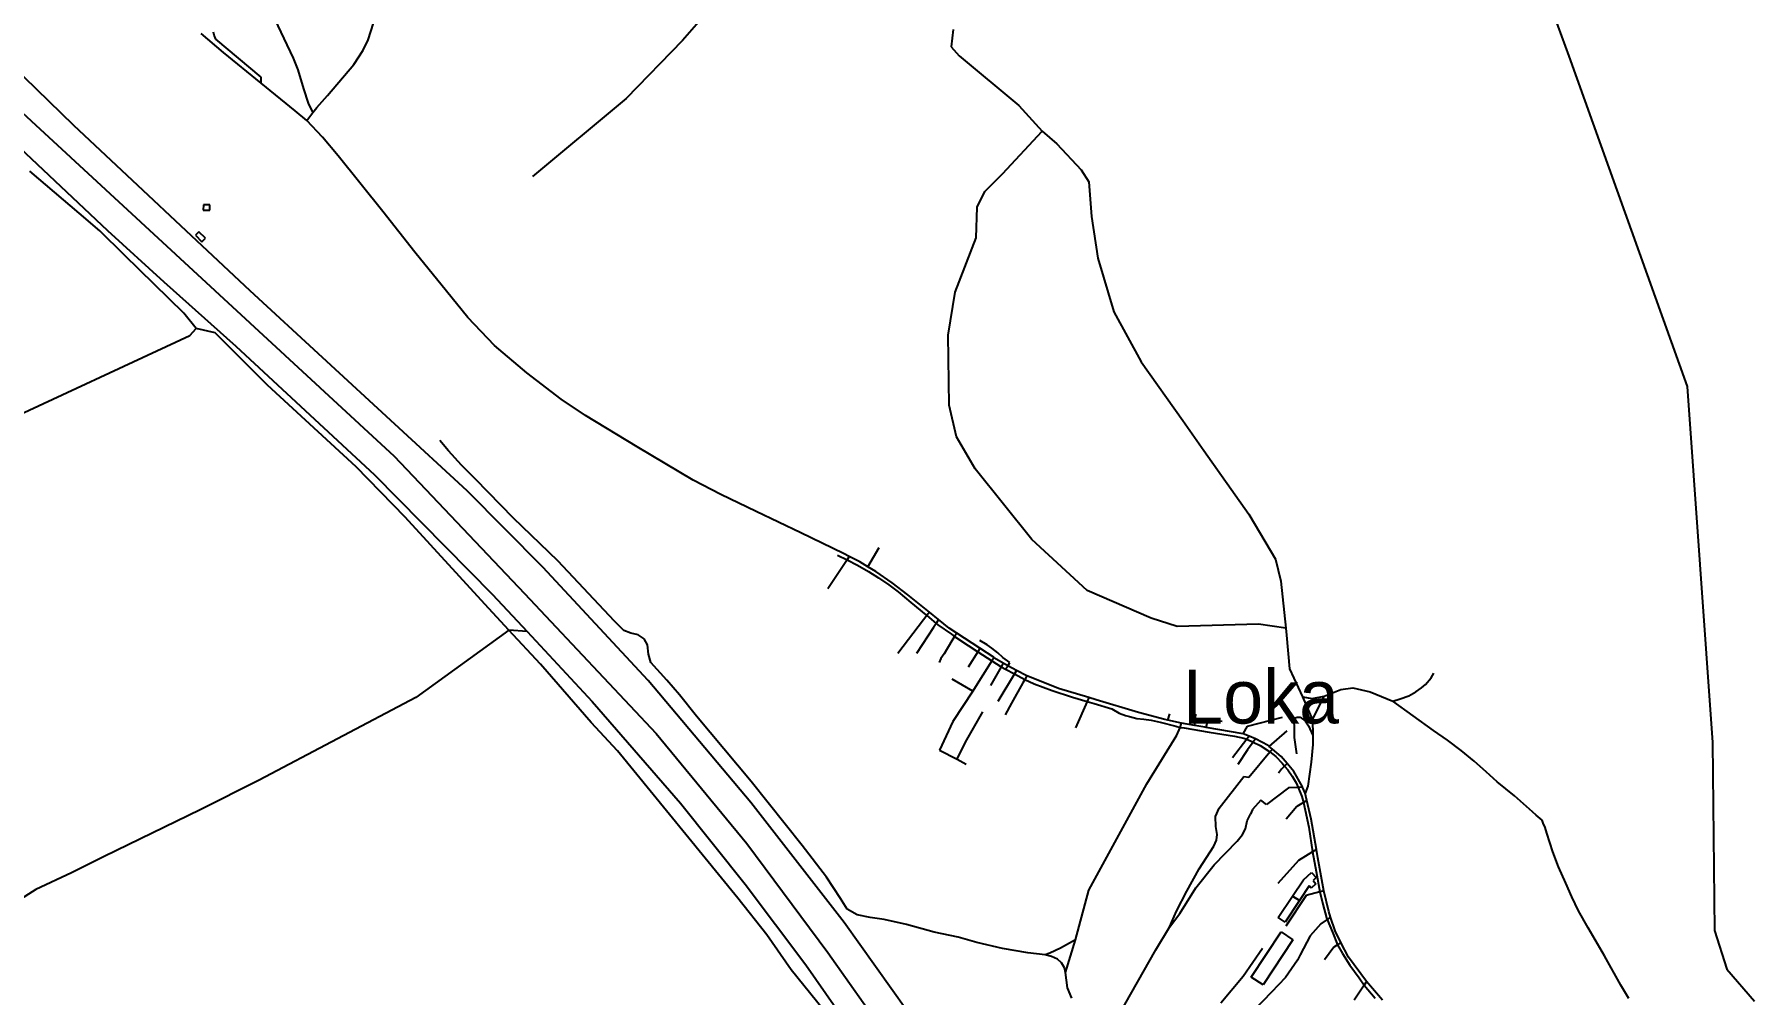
# Model space of a CAD drawing. Extents: x -8864 to 13231, y -7697 to 8949.
# Drawn here: x 1941 to 3926, y 676 to 1784 of the extents above; entities that cross this region are included whole.
import ezdxf

# ---------------------------------------------------------------- set-up
doc = ezdxf.new("R2010")
doc.units = 0
for name, color, linetype in [('OSM_BUILDING_BARN', 9, 'CONTINUOUS'), ('OSM_BUILDING_HOUSE', 9, 'CONTINUOUS'), ('OSM_BUILDING_YES', 9, 'CONTINUOUS'), ('OSM_HIGHWAY_FOOTWAY', 8, 'CONTINUOUS'), ('OSM_HIGHWAY_PATH', 8, 'CONTINUOUS'), ('OSM_HIGHWAY_RESIDENTIAL', 8, 'CONTINUOUS'), ('OSM_HIGHWAY_SECONDARY', 8, 'CONTINUOUS'), ('OSM_HIGHWAY_SERVICE', 8, 'CONTINUOUS'), ('OSM_HIGHWAY_TRACK', 8, 'CONTINUOUS'), ('OSM_HIGHWAY_UNCLASSIFIED', 8, 'CONTINUOUS'), ('OSM_LABELS', 8, 'CONTINUOUS'), ('OSM_WATERWAY_CANAL', 4, 'CONTINUOUS'), ('OSM_WATERWAY_RIVER', 4, 'CONTINUOUS')]:
    doc.layers.add(name, color=color, linetype=linetype)

msp = doc.modelspace()

# ---------------------------------------------------------------- linework, layer by layer
at = {"layer": 'OSM_BUILDING_BARN'}
for p, q in [((3376.776788, 765.210127), (3393.216299, 789.884281)), ((3401.156576, 784.591402), (3384.717064, 759.928368)), ((3393.216299, 789.884281), (3401.156576, 784.591402)), ((3384.717064, 759.928368), (3376.776788, 765.210127)), ((3345.559326, 696.31375), (3380.061627, 748.47529)), ((3393.614462, 739.512979), (3359.112161, 687.351439)), ((3380.061627, 748.47529), (3393.614462, 739.512979)), ((3359.112161, 687.351439), (3345.559326, 696.31375))]:
    msp.add_line(p, q, dxfattribs=at)
at = {"layer": 'OSM_BUILDING_HOUSE'}
for p, q in [((3405.758414, 808.709582), (3414.877864, 817.160396)), ((3414.877864, 817.160396), (3420.452137, 811.15587)), ((3393.216299, 789.884281), (3405.758414, 808.709582)), ((3412.427634, 801.51527), (3401.156576, 784.591402)), ((3414.732381, 799.035623), (3412.427634, 801.51527)), ((3420.245399, 804.139471), (3414.732381, 799.035623)), ((3420.452137, 811.15587), (3416.838048, 807.808903)), ((3416.838048, 807.808903), (3420.245399, 804.139471)), ((3401.156576, 784.591402), (3393.216299, 789.884281))]:
    msp.add_line(p, q, dxfattribs=at)
at = {"layer": 'OSM_BUILDING_YES'}
for p, q in [((2136.470373, 1587.507729), (2136.340204, 1581.403127)), ((2136.340204, 1581.403127), (2143.889975, 1581.247454)), ((2144.020144, 1587.352056), (2136.470373, 1587.507729)), ((2143.889975, 1581.247454), (2144.020144, 1587.352056)), ((2131.301919, 1556.506583), (2127.259039, 1552.336773)), ((2127.259039, 1552.336773), (2134.824124, 1545.009028)), ((2138.867004, 1549.167718), (2131.301919, 1556.506583)), ((2134.824124, 1545.009028), (2138.867004, 1549.167718))]:
    msp.add_line(p, q, dxfattribs=at)
at = {"layer": 'OSM_HIGHWAY_FOOTWAY'}
for p, q in [((2148.698552, 1783.299756), (2148.24679, 1786.913591)), ((2150.758276, 1778.60733), (2148.698552, 1783.299756)), ((2203.200855, 1734.752051), (2150.758276, 1778.60733)), ((2203.047715, 1727.835726), (2203.200855, 1734.752051)), ((2868.231556, 1183.158497), (2879.173364, 1177.965694)), ((2879.173364, 1177.965694), (2891.363258, 1171.794376)), ((2891.363258, 1171.794376), (2903.91303, 1164.47775)), ((2903.91303, 1164.47775), (2915.413797, 1157.161124)), ((2915.413797, 1157.161124), (2927.312726, 1148.92158)), ((2927.312726, 1148.92158), (2938.154994, 1140.960023)), ((2938.154994, 1140.960023), (2952.925286, 1128.672983)), ((2952.925286, 1128.672983), (2970.046268, 1114.428913)), ((2970.046268, 1114.428913), (2971.072302, 1113.583832)), ((2971.072302, 1113.583832), (2982.006453, 1104.599282)), ((2982.006453, 1104.599282), (2984.03555, 1102.931358)), ((2984.03555, 1102.931358), (2999.717022, 1091.956419)), ((2999.717022, 1091.956419), (3003.262198, 1089.543489)), ((3003.262198, 1089.543489), (3018.798188, 1079.013329)), ((3018.798188, 1079.013329), (3030.015647, 1071.874615)), ((3030.015647, 1071.874615), (3046.386246, 1061.322216)), ((3040.658833, 1079.902889), (3032.190226, 1084.873302)), ((3046.179508, 1076.011066), (3040.658833, 1079.902889)), ((3053.269861, 1070.595873), (3046.179508, 1076.011066)), ((3046.386246, 1061.322216), (3056.899264, 1054.583804)), ((3058.882419, 1065.080605), (3053.269861, 1070.595873)), ((3056.899264, 1054.583804), (3061.991148, 1051.892887)), ((3066.86098, 1059.365186), (3058.882419, 1065.080605)), ((3061.991148, 1051.892887), (3064.671087, 1055.451124)), ((3064.671087, 1055.451124), (3066.86098, 1059.365186)), ((3061.991148, 1051.892887), (3072.465881, 1046.34426)), ((3072.465881, 1046.34426), (3084.288241, 1039.77264)), ((3084.288241, 1039.77264), (3095.168793, 1034.857824)), ((3095.168793, 1034.857824), (3115.651185, 1027.218732)), ((3115.651185, 1027.218732), (3139.433729, 1019.535163)), ((3139.433729, 1019.535163), (3156.332659, 1014.498033)), ((3156.332659, 1014.498033), (3164.173395, 1012.162939)), ((3164.173395, 1012.162939), (3184.594531, 1005.813709)), ((3184.594531, 1005.813709), (3193.331132, 1000.932252)), ((3193.331132, 1000.932252), (3200.367886, 998.207976)), ((3200.367886, 998.207976), (3205.000352, 996.973712)), ((3205.000352, 996.973712), (3213.530215, 994.694216)), ((3213.530215, 994.694216), (3221.585346, 994.127122)), ((3221.585346, 994.127122), (3230.207093, 992.992934)), ((3230.207093, 992.992934), (3240.536344, 990.724557)), ((3240.536344, 990.724557), (3258.461308, 985.8431)), ((3258.461308, 985.8431), (3263.698674, 984.586597)), ((3263.698674, 984.586597), (3267.97892, 983.86383)), ((3267.97892, 983.86383), (3296.822721, 979.06021)), ((3296.822721, 979.06021), (3326.179539, 974.390023)), ((3326.179539, 974.390023), (3337.144318, 971.999332)), ((3337.144318, 971.999332), (3340.383215, 970.876263)), ((3340.383215, 970.876263), (3347.726248, 967.329145)), ((3347.726248, 967.329145), (3355.758409, 963.71531)), ((3355.758409, 963.71531), (3367.052437, 956.154055)), ((3367.052437, 956.154055), (3374.027936, 950.78334)), ((3374.027936, 950.78334), (3381.171888, 943.066412)), ((3381.171888, 943.066412), (3384.089193, 939.808401)), ((3384.089193, 939.808401), (3387.756881, 935.471798)), ((3387.756881, 935.471798), (3392.63437, 928.321965)), ((3392.63437, 928.321965), (3397.28215, 920.716232)), ((3397.28215, 920.716232), (3399.548612, 915.289919)), ((3399.548612, 915.289919), (3404.089195, 904.726401)), ((3404.089195, 904.726401), (3405.812013, 897.787838)), ((3405.812013, 897.787838), (3407.948307, 889.18135)), ((3407.948307, 889.18135), (3411.914617, 869.388653)), ((3411.914617, 869.388653), (3416.325031, 840.778199)), ((3416.325031, 840.778199), (3420.406195, 818.294585)), ((3420.406195, 818.294585), (3424.816609, 794.888053)), ((3424.816609, 794.888053), (3427.986594, 780.655102)), ((3427.986594, 780.655102), (3432.565461, 764.587435)), ((3432.565461, 764.587435), (3433.216304, 762.975109)), ((3433.216304, 762.975109), (3439.227024, 748.2529)), ((3439.227024, 748.2529), (3445.138204, 733.697484)), ((3445.138204, 733.697484), (3450.70482, 723.7233)), ((3450.70482, 723.7233), (3459.433765, 710.024085)), ((3459.433765, 710.024085), (3469.969753, 695.579864)), ((3469.969753, 695.579864), (3475.873276, 687.173527)), ((3475.873276, 687.173527), (3488.714013, 672.184451))]:
    msp.add_line(p, q, dxfattribs=at)
at = {"layer": 'OSM_HIGHWAY_PATH'}
for p, q in [((1987.044629, 1678.987795), (1915.497913, 1748.673655)), ((1832.197751, 1740.100527), (2025.697007, 1557.963237)), ((2190.528572, 1488.277376), (1987.044629, 1678.987795)), ((2025.697007, 1557.963237), (2090.750613, 1498.796416)), ((2090.750613, 1498.796416), (2173.721525, 1424.473727)), ((2440.988017, 1257.458947), (2190.528572, 1488.277376)), ((2173.721525, 1424.473727), (2333.7292, 1276.150815)), ((2333.7292, 1276.150815), (2470.099812, 1137.757609)), ((2528.040094, 1169.29249), (2440.988017, 1257.458947)), ((2649.716983, 1038.593973), (2528.040094, 1169.29249)), ((2470.099812, 1137.757609), (2509.900735, 1095.125474)), ((2509.900735, 1095.125474), (2489.081437, 1096.793398)), ((2509.900735, 1095.125474), (2585.107482, 1014.55363)), ((2767.948237, 897.665523), (2649.716983, 1038.593973)), ((2585.107482, 1014.55363), (2686.975793, 897.098429)), ((2686.975793, 897.098429), (2761.508726, 803.461181)), ((2875.811955, 759.283437), (2767.948237, 897.665523)), ((2761.508726, 803.461181), (2831.654216, 710.602298)), ((2948.101396, 657.851425), (2875.811955, 759.283437)), ((2831.654216, 710.602298), (2912.733858, 594.247927))]:
    msp.add_line(p, q, dxfattribs=at)
at = {"layer": 'OSM_HIGHWAY_RESIDENTIAL'}
for p, q in [((2214.931331, 1809.652953), (2239.877735, 1756.790885)), ((2326.684789, 1778.118072), (2332.54237, 1797.265838)), ((2320.735324, 1765.89775), (2326.684789, 1778.118072)), ((2239.877735, 1756.790885), (2245.566862, 1743.425255)), ((2279.548489, 1713.647254), (2309.854771, 1749.474259)), ((2309.854771, 1749.474259), (2320.735324, 1765.89775)), ((2245.566862, 1743.425255), (2251.830263, 1721.241867)), ((2251.830263, 1721.241867), (2257.381565, 1704.918452)), ((2267.236084, 1699.69229), (2279.548489, 1713.647254)), ((2255.873142, 1684.836648), (2262.641903, 1694.121424)), ((2257.381565, 1704.918452), (2259.44129, 1700.58185)), ((2259.44129, 1700.58185), (2262.641903, 1694.121424)), ((2262.641903, 1694.121424), (2267.236084, 1699.69229)), ((3046.386246, 1061.322216), (3025.413809, 1028.408518)), ((3048.736935, 1065.013888), (3046.386246, 1061.322216)), ((3024.188694, 1026.518204), (3001.370927, 991.425085)), ((3025.413809, 1028.408518), (3024.188694, 1026.518204)), ((3404.80895, 1019.612999), (3416.309717, 993.326519)), ((3416.309717, 993.326519), (3429.763011, 1020.558156)), ((3416.309717, 993.326519), (3416.646624, 975.079431)), ((3001.370927, 991.425085), (2986.003391, 958.144444)), ((3416.646624, 975.079431), (3416.593025, 964.738303)), ((2986.003391, 958.144444), (3006.064649, 947.669882)), ((3416.593025, 964.738303), (3414.763009, 944.578663)), ((3006.064649, 947.669882), (3016.57001, 942.187972)), ((3414.763009, 944.578663), (3410.789043, 916.857768)), ((3410.789043, 916.857768), (3407.733912, 908.48479))]:
    msp.add_line(p, q, dxfattribs=at)
at = {"layer": 'OSM_HIGHWAY_SECONDARY'}
for p, q in [((2159.594418, 1763.217952), (2133.966544, 1785.089994)), ((2203.047715, 1727.835726), (2159.594418, 1763.217952)), ((2242.282023, 1696.122933), (2203.047715, 1727.835726)), ((2255.873142, 1684.836648), (2242.282023, 1696.122933)), ((2274.035472, 1665.711121), (2255.873142, 1684.836648)), ((2291.82261, 1644.150424), (2274.035472, 1665.711121)), ((2343.537777, 1579.790801), (2291.82261, 1644.150424)), ((2380.597505, 1533.033334), (2343.537777, 1579.790801)), ((2416.891537, 1487.96603), (2380.597505, 1533.033334)), ((2441.393836, 1457.454143), (2416.891537, 1487.96603)), ((2472.473472, 1425.129777), (2441.393836, 1457.454143)), ((2509.824166, 1393.795047), (2472.473472, 1425.129777)), ((2549.433665, 1363.238681), (2509.824166, 1393.795047)), ((2577.190176, 1344.602411), (2549.433665, 1363.238681)), ((2636.975787, 1308.452941), (2577.190176, 1344.602411)), ((2701.669516, 1269.823823), (2636.975787, 1308.452941)), ((2733.56079, 1253.411452), (2701.669516, 1269.823823)), ((2774.219294, 1233.485321), (2733.56079, 1253.411452)), ((2825.681781, 1209.144752), (2774.219294, 1233.485321)), ((2875.023287, 1185.026572), (2825.681781, 1209.144752)), ((2881.600623, 1181.668485), (2875.023287, 1185.026572)), ((2893.890058, 1175.385972), (2881.600623, 1181.668485)), ((2902.986536, 1169.94854), (2893.890058, 1175.385972)), ((2912.404608, 1164.310957), (2902.986536, 1169.94854)), ((2931.332635, 1151.32339), (2912.404608, 1164.310957)), ((2949.426052, 1137.346188), (2931.332635, 1151.32339)), ((2974.112119, 1117.57573), (2949.426052, 1137.346188)), ((2984.862503, 1108.969242), (2974.112119, 1117.57573)), ((2997.128966, 1099.15073), (2984.862503, 1108.969242)), ((3005.926823, 1093.335236), (2997.128966, 1099.15073)), ((3032.435249, 1075.788676), (3005.926823, 1093.335236)), ((3048.736935, 1065.013888), (3032.435249, 1075.788676)), ((3049.364807, 1064.591347), (3048.736935, 1065.013888)), ((3059.242296, 1058.686897), (3049.364807, 1064.591347)), ((3064.671087, 1055.451124), (3059.242296, 1058.686897)), ((3074.816571, 1050.213843), (3064.671087, 1055.451124)), ((3086.7155, 1044.075883), (3074.816571, 1050.213843)), ((3087.894673, 1043.464311), (3086.7155, 1044.075883)), ((3122.978904, 1029.475989), (3087.894673, 1043.464311)), ((3158.285186, 1018.845754), (3122.978904, 1029.475989)), ((3166.654253, 1016.32163), (3158.285186, 1018.845754)), ((3215.475085, 1001.84405), (3166.654253, 1016.32163)), ((3245.743083, 993.560028), (3215.475085, 1001.84405)), ((3249.403114, 992.759425), (3245.743083, 993.560028)), ((3265.008016, 989.334621), (3249.403114, 992.759425)), ((3280.283668, 986.688182), (3265.008016, 989.334621)), ((3292.128999, 984.642195), (3280.283668, 986.688182)), ((3293.522567, 984.408686), (3292.128999, 984.642195)), ((3336.294394, 977.08094), (3293.522567, 984.408686)), ((3343.047841, 974.334425), (3336.294394, 977.08094)), ((3350.597612, 971.276565), (3343.047841, 974.334425)), ((3365.069283, 963.4818), (3350.597612, 971.276565)), ((3366.256113, 962.503285), (3365.069283, 963.4818)), ((3369.877859, 959.53438), (3366.256113, 962.503285)), ((3380.099912, 951.128044), (3369.877859, 959.53438)), ((3387.090724, 942.899619), (3380.099912, 951.128044)), ((3394.824263, 933.792755), (3387.090724, 942.899619)), ((3404.158108, 916.602019), (3394.824263, 933.792755)), ((3404.640497, 915.545668), (3404.158108, 916.602019)), ((3407.733912, 908.48479), (3404.640497, 915.545668)), ((3409.686439, 900.200768), (3407.733912, 908.48479)), ((3414.763009, 878.695669), (3409.686439, 900.200768)), ((3420.674189, 843.435758), (3414.763009, 878.695669)), ((3422.236211, 834.106503), (3420.674189, 843.435758)), ((3429.127483, 796.100077), (3422.236211, 834.106503)), ((3435.008034, 772.204288), (3429.127483, 796.100077)), ((3437.129015, 765.632667), (3435.008034, 772.204288)), ((3442.266841, 749.687315), (3437.129015, 765.632667)), ((3449.066229, 736.299446), (3442.266841, 749.687315)), ((3457.588435, 719.520131), (3449.066229, 736.299446)), ((3478.545558, 691.165425), (3457.588435, 719.520131)), ((3496.945254, 669.893836), (3478.545558, 691.165425))]:
    msp.add_line(p, q, dxfattribs=at)
at = {"layer": 'OSM_HIGHWAY_SERVICE'}
for p, q in [((2902.986536, 1169.94854), (2916.072296, 1192.176406)), ((2879.173364, 1177.965694), (2857.121294, 1144.351468)), ((2881.600623, 1181.668485), (2879.173364, 1177.965694)), ((2971.072302, 1113.583832), (2967.435242, 1108.81357)), ((2974.112119, 1117.57573), (2971.072302, 1113.583832)), ((2967.435242, 1108.81357), (2937.764488, 1069.861987)), ((2978.905381, 1099.862378), (2959.226971, 1069.78415)), ((2982.006453, 1104.599282), (2978.905381, 1099.862378)), ((2984.862503, 1108.969242), (2982.006453, 1104.599282)), ((3005.926823, 1093.335236), (3003.262198, 1089.543489)), ((2999.985016, 1084.395164), (2991.302013, 1069.57288)), ((3003.262198, 1089.543489), (2999.985016, 1084.395164)), ((3030.015647, 1071.874615), (3018.882414, 1053.894395)), ((3032.435249, 1075.788676), (3030.015647, 1071.874615)), ((3056.899264, 1054.583804), (3044.563887, 1032.96751)), ((3059.242296, 1058.686897), (3056.899264, 1054.583804)), ((3024.188694, 1026.518204), (3000.306608, 1040.028388)), ((3072.465881, 1046.34426), (3053.055466, 1014.409077)), ((3082.052406, 1035.791861), (3068.997274, 1012.58548)), ((3074.816571, 1050.213843), (3072.465881, 1046.34426)), ((3084.288241, 1039.77264), (3082.052406, 1035.791861)), ((3086.7155, 1044.075883), (3084.288241, 1039.77264)), ((3068.997274, 1012.58548), (3061.424532, 999.119774)), ((3156.332659, 1014.498033), (3142.657313, 984.019503)), ((3158.285186, 1018.845754), (3156.332659, 1014.498033)), ((3015.666488, 967.473698), (3035.834943, 1002.544578)), ((3249.403114, 992.759425), (3251.654262, 1000.131648)), ((3280.283668, 986.688182), (3281.615981, 999.975975)), ((3341.386278, 985.976534), (3381.738503, 996.36214)), ((3394.686437, 993.059651), (3396.340343, 995.461461)), ((3394.977402, 990.346495), (3394.686437, 993.059651)), ((3396.340343, 995.461461), (3398.446009, 996.517813)), ((3398.446009, 996.517813), (3401.876331, 996.36214)), ((3401.876331, 996.36214), (3407.726255, 992.170091)), ((3293.522567, 984.408686), (3295.620577, 992.303525)), ((3295.620577, 992.303525), (3311.876321, 991.5474)), ((3336.294394, 977.08094), (3341.386278, 985.976534)), ((3343.047841, 974.334425), (3340.383215, 970.876263)), ((3366.256113, 962.503285), (3387.15198, 980.561341)), ((3395.43682, 986.132207), (3394.977402, 990.346495)), ((3395.43682, 973.033445), (3395.43682, 986.132207)), ((3397.994248, 954.06359), (3395.43682, 973.033445)), ((3407.726255, 992.170091), (3411.47817, 986.476911)), ((3411.47817, 986.476911), (3416.646624, 975.079431)), ((3006.064649, 947.669882), (3015.666488, 967.473698)), ((3340.383215, 970.876263), (3323.920733, 949.549076)), ((3341.386278, 958.589224), (3330.09225, 941.720953)), ((3347.726248, 967.329145), (3341.386278, 958.589224)), ((3342.588422, 926.976506), (3367.052437, 956.154055)), ((3350.597612, 971.276565), (3347.726248, 967.329145)), ((3367.052437, 956.154055), (3369.877859, 959.53438)), ((3380.528702, 936.161207), (3376.914613, 931.635573)), ((3384.089193, 939.808401), (3380.528702, 936.161207)), ((3387.090724, 942.899619), (3384.089193, 939.808401)), ((3308.400057, 891.349651), (3336.868667, 928.032858)), ((3336.868667, 928.032858), (3342.588422, 926.976506)), ((3388.629775, 914.733945), (3363.30818, 895.486103)), ((3399.548612, 915.289919), (3388.629775, 914.733945)), ((3404.640497, 915.545668), (3399.548612, 915.289919)), ((3356.424565, 900.37868), (3347.144319, 889.915237)), ((3363.30818, 895.486103), (3356.424565, 900.37868)), ((3405.812013, 897.787838), (3398.185672, 893.050934)), ((3409.686439, 900.200768), (3405.812013, 897.787838)), ((3347.144319, 889.915237), (3344.671118, 884.444447)), ((3398.185672, 893.050934), (3385.903894, 878.67343)), ((3416.325031, 840.778199), (3400.245397, 830.981926)), ((3420.674189, 843.435758), (3416.325031, 840.778199)), ((3400.245397, 830.981926), (3376.141259, 804.284024)), ((3424.816609, 794.888053), (3408.920742, 790.406897)), ((3429.127483, 796.100077), (3424.816609, 794.888053)), ((3408.920742, 790.406897), (3385.505732, 755.213703)), ((3425.766073, 757.91574), (3413.34647, 744.071971)), ((3433.216304, 762.975109), (3425.766073, 757.91574)), ((3437.129015, 765.632667), (3433.216304, 762.975109)), ((3413.34647, 744.071971), (3402.136668, 721.9553)), ((3449.066229, 736.299446), (3445.138204, 733.697484)), ((3440.766075, 730.795297), (3430.076947, 716.195403)), ((3445.138204, 733.697484), (3440.766075, 730.795297))]:
    msp.add_line(p, q, dxfattribs=at)
at = {"layer": 'OSM_HIGHWAY_TRACK'}
for p, q in [((2716.38621, 1808.073985), (2689.173343, 1776.995003)), ((3001.753776, 1789.715703), (2999.295889, 1770.011962)), ((2689.173343, 1776.995003), (2624.272876, 1710.055657)), ((2999.295889, 1770.011962), (3008.430652, 1759.626356)), ((3008.430652, 1759.626356), (3077.335713, 1702.260893)), ((2624.272876, 1710.055657), (2516.347903, 1620.410308)), ((3077.335713, 1702.260893), (3104.441383, 1672.694162)), ((3058.438315, 1623.412571), (3104.441383, 1672.694162)), ((3104.441383, 1672.694162), (3121.286714, 1657.905237)), ((3121.286714, 1657.905237), (3149.219335, 1627.927085)), ((3149.219335, 1627.927085), (3158.254558, 1613.972121)), ((3038.001865, 1602.752553), (3058.438315, 1623.412571)), ((3158.254558, 1613.972121), (3161.125922, 1574.130979)), ((3029.380119, 1584.694497), (3038.001865, 1602.752553)), ((3028.047806, 1549.501303), (3029.380119, 1584.694497)), ((3161.125922, 1574.130979), (3168.522553, 1526.094771)), ((3003.8135, 1486.66505), (3028.047806, 1549.501303)), ((3168.522553, 1526.094771), (3187.106016, 1463.959046)), ((2996.003392, 1436.983157), (3003.8135, 1486.66505)), ((3187.106016, 1463.959046), (3218.629756, 1406.182162)), ((1790.888405, 1283.445202), (2120.896098, 1436.716289)), ((2120.896098, 1436.716289), (2128.070678, 1444.711204)), ((2149.977265, 1439.785269), (2128.070678, 1444.711204)), ((2210.352463, 1379.417543), (2149.977265, 1439.785269)), ((2996.830345, 1356.489149), (2996.003392, 1436.983157)), ((3218.629756, 1406.182162), (3266.792089, 1338.70908)), ((2312.634251, 1285.379994), (2210.352463, 1379.417543)), ((3005.452091, 1319.939377), (2996.830345, 1356.489149)), ((3266.792089, 1338.70908), (3290.926855, 1303.927307)), ((2419.326453, 1303.682678), (2409.45662, 1315.669492)), ((3026.815034, 1282.978183), (3005.452091, 1319.939377)), ((2434.127373, 1287.125754), (2419.326453, 1303.682678)), ((3290.926855, 1303.927307), (3342.680306, 1230.416341)), ((2369.31879, 1227.069374), (2312.634251, 1285.379994)), ((2450.551571, 1271.035848), (2434.127373, 1287.125754)), ((2494.403031, 1226.013022), (2450.551571, 1271.035848)), ((3092.534796, 1201.261032), (3026.815034, 1282.978183)), ((2461.324926, 1126.860506), (2369.31879, 1227.069374)), ((2545.597523, 1176.720311), (2494.403031, 1226.013022)), ((3342.680306, 1230.416341), (3373.484291, 1178.666222)), ((3156.202491, 1142.527871), (3092.534796, 1201.261032)), ((2610.781298, 1107.05669), (2545.597523, 1176.720311)), ((3373.484291, 1178.666222), (3379.648151, 1153.213704)), ((3379.648151, 1153.213704), (3385.36025, 1098.95058)), ((3230.237721, 1110.381418), (3156.202491, 1142.527871)), ((2489.081437, 1096.793398), (2461.324926, 1126.860506)), ((2489.081437, 1096.793398), (2381.585254, 1018.93471)), ((2525.39844, 1057.452633), (2489.081437, 1096.793398)), ((2621.447455, 1096.381977), (2610.781298, 1107.05669)), ((2629.502586, 1093.301877), (2621.447455, 1096.381977)), ((2638.277472, 1091.411563), (2629.502586, 1093.301877)), ((3260.12287, 1101.052164), (3230.237721, 1110.381418)), ((3353.874794, 1103.809798), (3260.12287, 1101.052164)), ((3385.36025, 1098.95058), (3353.874794, 1103.809798)), ((3385.36025, 1098.95058), (3386.21783, 1090.788872)), ((2644.908407, 1086.908169), (2638.277472, 1091.411563)), ((2648.706264, 1079.802813), (2644.908407, 1086.908169)), ((2649.885437, 1068.894591), (2648.706264, 1079.802813)), ((3386.21783, 1090.788872), (3389.50267, 1052.181993)), ((2583.752198, 990.079627), (2525.39844, 1057.452633)), ((2652.733829, 1059.420783), (2649.885437, 1068.894591)), ((2671.217751, 1039.038753), (2652.733829, 1059.420783)), ((2987.32039, 1063.857461), (2985.421461, 1059.376305)), ((2991.302013, 1069.57288), (2987.32039, 1063.857461)), ((3389.50267, 1052.181993), (3404.80895, 1019.612999)), ((2685.919131, 1021.970332), (2671.217751, 1039.038753)), ((3541.899317, 1030.009725), (3546.524126, 1034.212893)), ((3546.524126, 1034.212893), (3553.300544, 1041.707431)), ((3553.300544, 1041.707431), (3556.072366, 1047.155983)), ((2381.585254, 1018.93471), (2200.857822, 923.662897)), ((2705.589884, 997.329536), (2685.919131, 1021.970332)), ((3404.80895, 1019.612999), (3415.7967, 1017.689327)), ((3415.7967, 1017.689327), (3429.763011, 1020.558156)), ((3429.763011, 1020.558156), (3449.073886, 1028.36404)), ((3449.073886, 1028.36404), (3462.62672, 1030.009725)), ((3462.62672, 1030.009725), (3482.749234, 1025.484091)), ((3482.749234, 1025.484091), (3508.836526, 1014.809379)), ((3508.836526, 1014.809379), (3517.358733, 1017.578132)), ((3555.65889, 980.828209), (3508.836526, 1014.809379)), ((3517.358733, 1017.578132), (3527.527187, 1020.869502)), ((3527.527187, 1020.869502), (3535.429179, 1025.484091)), ((3535.429179, 1025.484091), (3541.899317, 1030.009725)), ((2768.637364, 922.206244), (2705.589884, 997.329536)), ((2614.410701, 957.310482), (2583.752198, 990.079627)), ((3571.884007, 969.63088), (3555.65889, 980.828209)), ((2752.955892, 787.638143), (2614.410701, 957.310482)), ((3587.703304, 957.833098), (3571.884007, 969.63088)), ((3602.89473, 945.5127), (3587.703304, 957.833098)), ((3616.455221, 933.392453), (3602.89473, 945.5127)), ((3629.395498, 921.583552), (3616.455221, 933.392453)), ((2200.857822, 923.662897), (2132.749086, 889.370382)), ((2827.419913, 848.261617), (2768.637364, 922.206244)), ((3649.211733, 905.460288), (3629.395498, 921.583552)), ((3670.1612, 887.235439), (3649.211733, 905.460288)), ((2132.749086, 889.370382), (2021.883836, 835.640993)), ((3304.433748, 881.664573), (3308.400057, 891.349651)), ((3304.540945, 870.311571), (3304.433748, 881.664573)), ((3339.050903, 867.453862), (3341.011087, 876.860953)), ((3341.011087, 876.860953), (3344.671118, 884.444447)), ((3674.472073, 883.388095), (3670.1612, 887.235439)), ((3681.095351, 877.439166), (3674.472073, 883.388095)), ((3682.274524, 874.047721), (3681.095351, 877.439166)), ((3684.586929, 869.066188), (3682.274524, 874.047721)), ((3302.266825, 847.54997), (3305.482752, 854.377338)), ((3306.210164, 860.826644), (3304.540945, 870.311571)), ((3305.482752, 854.377338), (3306.210164, 860.826644)), ((3329.265297, 853.220911), (3335.52104, 860.793286)), ((3335.52104, 860.793286), (3339.050903, 867.453862)), ((3686.746194, 862.550165), (3684.586929, 869.066188)), ((3693.729349, 841.089545), (3686.746194, 862.550165)), ((2021.883836, 835.640993), (1984.36469, 816.804573)), ((2855.628185, 811.533933), (2827.419913, 848.261617)), ((3285.536349, 821.419162), (3302.266825, 847.54997)), ((3302.848755, 826.089349), (3329.265297, 853.220911)), ((3700.191831, 823.587463), (3693.729349, 841.089545)), ((1984.36469, 816.804573), (1943.29271, 797.501133)), ((3271.164219, 795.555222), (3285.536349, 821.419162)), ((3281.424557, 799.358089), (3302.848755, 826.089349)), ((3708.361816, 804.58425), (3700.191831, 823.587463)), ((1943.29271, 797.501133), (1920.903733, 783.145868)), ((2871.508738, 787.115527), (2855.628185, 811.533933)), ((3259.265289, 772.348841), (3271.164219, 795.555222)), ((3263.223942, 769.924792), (3281.424557, 799.358089)), ((3715.390914, 789.139275), (3708.361816, 804.58425)), ((2786.516386, 744.98377), (2752.955892, 787.638143)), ((2879.326503, 774.795129), (2871.508738, 787.115527)), ((2890.942125, 768.401421), (2879.326503, 774.795129)), ((3723.201022, 773.016011), (3715.390914, 789.139275)), ((2905.827272, 765.332441), (2890.942125, 768.401421)), ((2921.914563, 762.752719), (2905.827272, 765.332441)), ((2947.848716, 757.137375), (2921.914563, 762.752719)), ((2979.854845, 748.341856), (2947.848716, 757.137375)), ((3251.125932, 754.101754), (3259.265289, 772.348841)), ((3251.125932, 754.101754), (3263.223942, 769.924792)), ((3734.495051, 753.245553), (3723.201022, 773.016011)), ((2814.571519, 704.675609), (2786.516386, 744.98377)), ((3007.465874, 742.581959), (2979.854845, 748.341856)), ((3029.004927, 736.355043), (3007.465874, 742.581959)), ((3058.591454, 729.383121), (3029.004927, 736.355043)), ((3142.687941, 739.546338), (3125.597587, 729.761184)), ((3235.36789, 727.982065), (3251.125932, 754.101754)), ((3753.33885, 720.910068), (3734.495051, 753.245553)), ((3087.710906, 724.223677), (3058.591454, 729.383121)), ((3107.887018, 721.9553), (3087.710906, 724.223677)), ((3113.055472, 723.990167), (3107.887018, 721.9553)), ((3114.870174, 719.976031), (3107.887018, 721.9553)), ((3125.597587, 729.761184), (3113.055472, 723.990167)), ((3121.845672, 717.096082), (3114.870174, 719.976031)), ((3126.547051, 712.848436), (3121.845672, 717.096082)), ((3193.101423, 653.103402), (3235.36789, 727.982065)), ((3336.271423, 697.358982), (3358.530231, 729.761184)), ((3399.104508, 715.973013), (3385.061628, 696.024643)), ((3402.136668, 721.9553), (3399.104508, 715.973013)), ((3772.075453, 686.917779), (3753.33885, 720.910068)), ((2866.615935, 640.660689), (2814.571519, 704.675609)), ((3129.885489, 707.233092), (3126.547051, 712.848436)), ((3131.256087, 701.717824), (3129.885489, 707.233092)), ((3310.268358, 666.7359), (3336.271423, 697.358982)), ((3385.061628, 696.024643), (3368.951366, 678.867266)), ((3368.951366, 678.867266), (3348.476631, 657.940381)), ((3475.873276, 687.173527), (3464.326568, 669.927194)), ((3478.545558, 691.165425), (3475.873276, 687.173527)), ((3781.217873, 671.628476), (3772.075453, 686.917779))]:
    msp.add_line(p, q, dxfattribs=at)
at = {"layer": 'OSM_HIGHWAY_UNCLASSIFIED'}
for p, q in [((1993.162547, 1577.767053), (1936.232985, 1626.303639)), ((2017.128859, 1557.340545), (1993.162547, 1577.767053)), ((2045.536213, 1529.508455), (2017.128859, 1557.340545)), ((2113.713862, 1462.702543), (2045.536213, 1529.508455)), ((2128.070678, 1444.711204), (2113.713862, 1462.702543)), ((3225.015668, 919.481968), (3259.640481, 975.54645)), ((3259.640481, 975.54645), (3263.698674, 984.586597)), ((3263.698674, 984.586597), (3265.008016, 989.334621)), ((3158.04782, 796.800605), (3225.015668, 919.481968)), ((3142.687941, 739.546338), (3158.04782, 796.800605)), ((3131.256087, 701.717824), (3142.687941, 739.546338)), ((3133.338782, 683.893277), (3131.256087, 701.717824)), ((3138.652719, 672.139973), (3133.338782, 683.893277))]:
    msp.add_line(p, q, dxfattribs=at)
at = {"layer": 'OSM_WATERWAY_CANAL'}
for p, q in [((1889.954266, 1728.391701), (2356.554623, 1297.667033)), ((2356.554623, 1297.667033), (2400.184031, 1251.665692)), ((2400.184031, 1251.665692), (2507.044686, 1138.991873)), ((2507.044686, 1138.991873), (2659.043171, 977.370047)), ((2659.043171, 977.370047), (2763.346399, 850.719025)), ((2763.346399, 850.719025), (2857.10598, 724.890846)), ((2857.10598, 724.890846), (2999.004924, 524.284079))]:
    msp.add_line(p, q, dxfattribs=at)
at = {"layer": 'OSM_WATERWAY_RIVER'}
for p, q in [((3646.753846, 1936.548603), (3712.129045, 1759.192695)), ((3712.129045, 1759.192695), (3848.614512, 1378.083204)), ((3848.614512, 1378.083204), (3877.917731, 967.273547)), ((3877.917731, 967.273547), (3880.199508, 749.965302)), ((3880.199508, 749.965302), (3894.158161, 705.442854)), ((3894.158161, 705.442854), (3926.348058, 668.603974))]:
    msp.add_line(p, q, dxfattribs=at)

# ---------------------------------------------------------------- texts
at = {"layer": 'OSM_LABELS'}
msp.add_text('Loka', height=62.042552, dxfattribs=at).set_placement((3266.991369, 988.991014))

doc.saveas('drawing.dxf')
